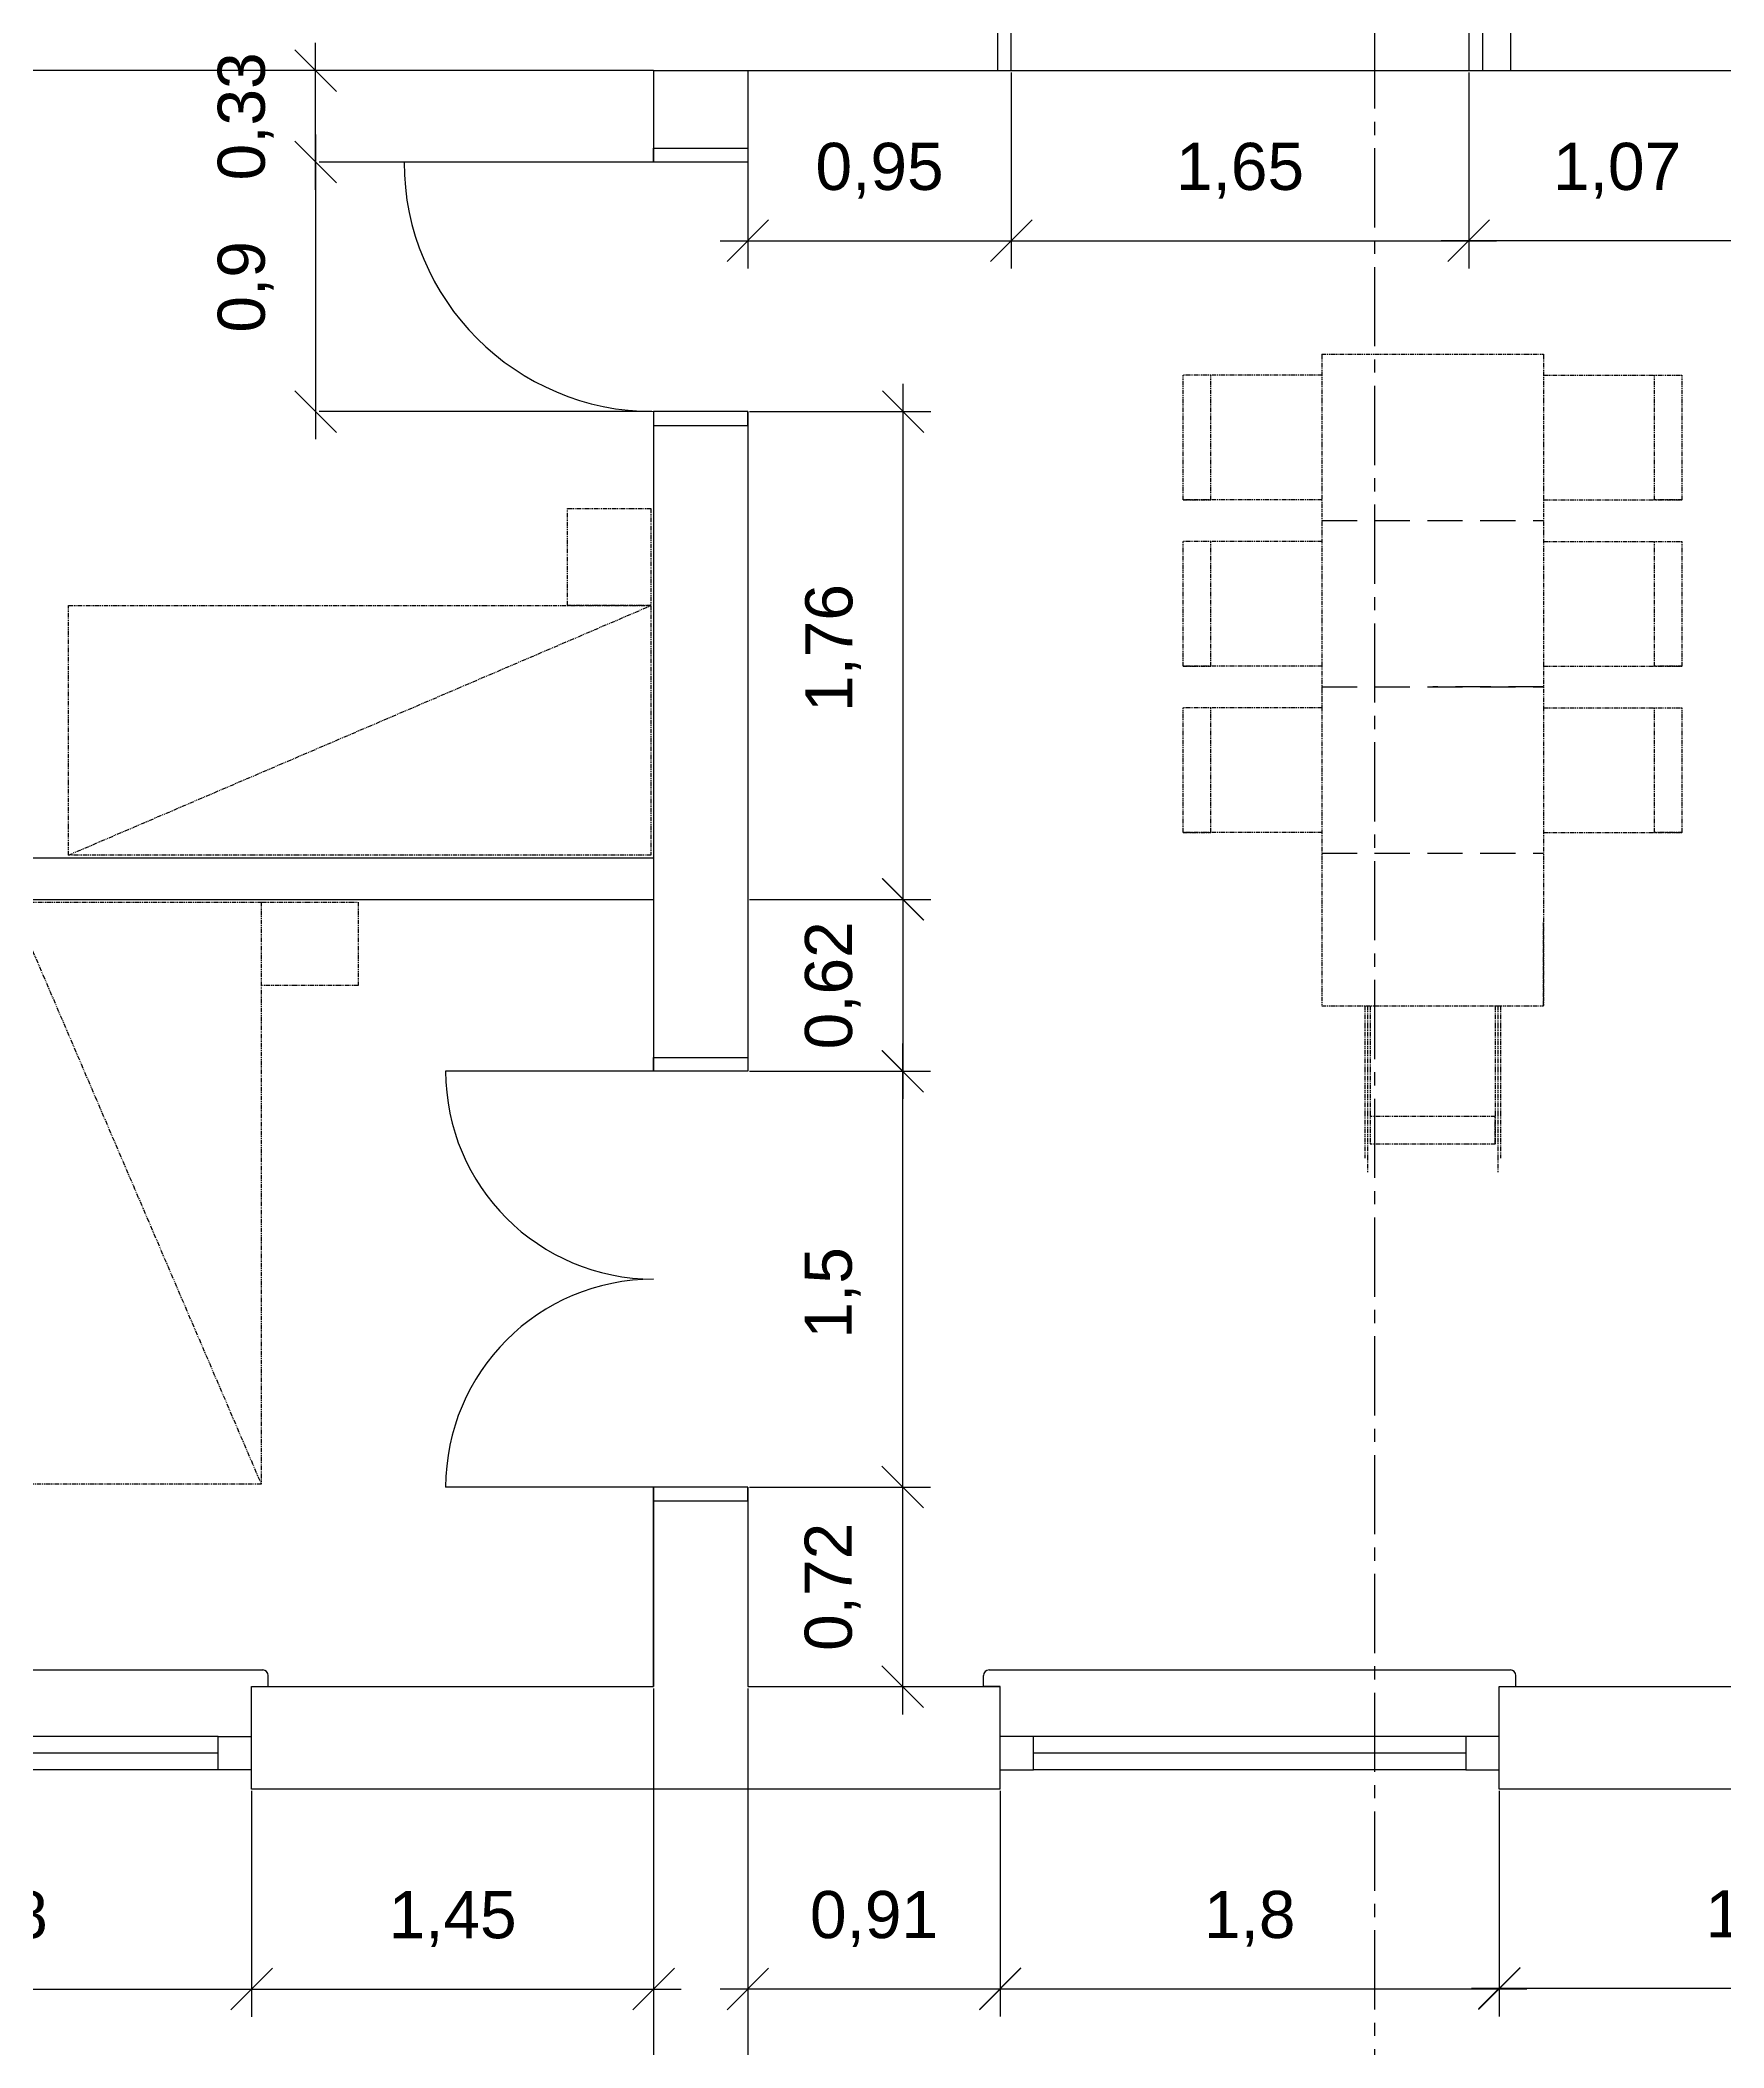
# Model space of a CAD drawing. Header units: millimetres. Extents: x -50011 to 90899, y -58634 to 500399.
# Drawn here: x 8906 to 14978, y 46581 to 53824 of the extents above; entities that cross this region are included whole.
import ezdxf

# ---------------------------------------------------------------- set-up
doc = ezdxf.new("R2010")
doc.units = ezdxf.units.MM
for name, pattern in [('ACAD_ISO02W100', [15, 12, -3]), ('CENTER2', [28.575, 19.05, -3.175, 3.175, -3.175]), ('DASHED', [19.05, 12.7, -6.35]), ('PHANTOM2', [31.75, 15.875, -3.175, 3.175, -3.175, 3.175, -3.175])]:
    doc.linetypes.add(name, pattern=pattern)
doc.layers.get('0').update_dxf_attribs({"color": 1})
for name, color, linetype in [('Grundritningar', 1, 'Continuous'), ('Mått', 4, 'Continuous'), ('Möbler', 4, 'PHANTOM2'), ('Rumsavdelare', 3, 'FENCELINE1'), ('Sektionsangivelser', 4, 'PHANTOM2')]:
    doc.layers.add(name, color=color, linetype=linetype)
doc.styles.get("Standard").update_dxf_attribs({"font": 'Arial.ttf', "height": 170})
doc.linetypes.add('FENCELINE1', pattern='A,6.35,-2.54,[133,ltypeshp.shx,S=2.54,R=0,X=-2.54,Y=0],-2.54,25.4', length=36.83)
doc.dimstyles.new('Egen dimension', dxfattribs={"dimscale": 10, "dimtxt": 2.5, "dimasz": 15, "dimexe": 10, "dimexo": 0.625, "dimgap": 15, "dimtad": 1, "dimlfac": 0.001, "dimtxsty": 'Standard', "dimblk": 'OBLIQUE', "dimblk1": 'OBLIQUE', "dimblk2": 'OBLIQUE', "dimcen": 20, "dimdle": 10, "dimadec": 0, "dimazin": 0, "dimtfac": 1, "dimtmove": 0, "dimatfit": 3, "dimldrblk": 'OPEN90', "dimfxl": 1, "dimarcsym": 0})
doc.dimstyles.new('ISO-25', dxfattribs={"dimscale": 10, "dimtxt": 2.5, "dimasz": 15, "dimexe": 10, "dimexo": 0.625, "dimgap": 15, "dimtad": 1, "dimlfac": 0.001, "dimtxsty": 'Standard', "dimblk": 'OBLIQUE', "dimblk1": 'OBLIQUE', "dimblk2": 'OBLIQUE', "dimcen": 20, "dimdle": 10, "dimadec": 0, "dimazin": 0, "dimtfac": 1, "dimtmove": 0, "dimatfit": 3, "dimldrblk": 'OPEN90', "dimfxl": 1, "dimarcsym": 0})

# ---------------------------------------------------------------- blocks, each defined once
blk = doc.blocks.new('_Oblique')
at = {"color": 0, "linetype": 'ByBlock', "lineweight": -2}
blk.add_line((-0.5, -0.5), (0.5, 0.5), dxfattribs=at)
blk = doc.blocks.new('*D307')
at = {"layer": 'Defpoints', "color": 0, "transparency": 16777216}
for p in [(6118.2, 47513.9), (19398.2, 47513.9), (19398.2, 45397.2)]:
    blk.add_point(p, dxfattribs=at)
at = {"layer": 'Mått', "color": 0, "lineweight": -2, "transparency": 16777216}
for p, q in [((6118.2, 47507.7), (6118.2, 45297.2)), ((19398.2, 47507.7), (19398.2, 45297.2)), ((6018.2, 45397.2), (19498.2, 45397.2))]:
    blk.add_line(p, q, dxfattribs=at)
at = {"layer": 'Mått', "color": 0, "lineweight": -2, "transparency": 16777216, "xscale": 150, "yscale": 150, "zscale": 150, "rotation": 180}
blk.add_blockref('_Oblique', (6118.2, 45397.2), dxfattribs=at)
at = {"layer": 'Mått', "color": 0, "lineweight": -2, "transparency": 16777216, "xscale": 150, "yscale": 150, "zscale": 150}
blk.add_blockref('_Oblique', (19398.2, 45397.2), dxfattribs=at)
at = {"layer": 'Mått', "color": 0, "transparency": 16777216, "insert": (12758.2, 45649.6), "char_height": 170, "attachment_point": 5}
blk.add_mtext('13,28', dxfattribs=at)
blk = doc.blocks.new('_Open90')
at = {"color": 0, "linetype": 'ByBlock', "lineweight": -2}
for p, q in [((-0.5, 0.5), (0, 0)), ((0, 0), (-1, 0)), ((0, 0), (-0.5, -0.5))]:
    blk.add_line(p, q, dxfattribs=at)
blk = doc.blocks.new('*D312')
at = {"layer": 'Defpoints', "color": 0, "transparency": 16777216}
for p in [(11458.2, 53713.9), (12408.2, 53713.9), (12408.2, 53100.3)]:
    blk.add_point(p, dxfattribs=at)
at = {"layer": 'Mått', "color": 0, "lineweight": -2, "transparency": 16777216}
for p, q in [((11458.2, 53707.7), (11458.2, 53000.3)), ((12408.2, 53707.7), (12408.2, 53000.3)), ((11358.2, 53100.3), (12508.2, 53100.3))]:
    blk.add_line(p, q, dxfattribs=at)
at = {"layer": 'Mått', "color": 0, "lineweight": -2, "transparency": 16777216, "xscale": 150, "yscale": 150, "zscale": 150, "rotation": 180}
blk.add_blockref('_Oblique', (11458.2, 53100.3), dxfattribs=at)
at = {"layer": 'Mått', "color": 0, "lineweight": -2, "transparency": 16777216, "xscale": 150, "yscale": 150, "zscale": 150}
blk.add_blockref('_Oblique', (12408.2, 53100.3), dxfattribs=at)
at = {"layer": 'Mått', "color": 0, "transparency": 16777216, "insert": (11933.2, 53352.7), "char_height": 170, "attachment_point": 5}
blk.add_mtext('0,95', dxfattribs=at)
blk = doc.blocks.new('*D313')
at = {"layer": 'Defpoints', "color": 0, "transparency": 16777216}
for p in [(12408.2, 53713.9), (14058.2, 53713.9), (14058.2, 53100.3)]:
    blk.add_point(p, dxfattribs=at)
at = {"layer": 'Mått', "color": 0, "lineweight": -2, "transparency": 16777216}
for p, q in [((12408.2, 53707.7), (12408.2, 53000.3)), ((14058.2, 53707.7), (14058.2, 53000.3)), ((12308.2, 53100.3), (14158.2, 53100.3))]:
    blk.add_line(p, q, dxfattribs=at)
at = {"layer": 'Mått', "color": 0, "lineweight": -2, "transparency": 16777216, "xscale": 150, "yscale": 150, "zscale": 150, "rotation": 180}
blk.add_blockref('_Oblique', (12408.2, 53100.3), dxfattribs=at)
at = {"layer": 'Mått', "color": 0, "lineweight": -2, "transparency": 16777216, "xscale": 150, "yscale": 150, "zscale": 150}
blk.add_blockref('_Oblique', (14058.2, 53100.3), dxfattribs=at)
at = {"layer": 'Mått', "color": 0, "transparency": 16777216, "insert": (13233.2, 53352.7), "char_height": 170, "attachment_point": 5}
blk.add_mtext('1,65', dxfattribs=at)
blk = doc.blocks.new('*D314')
at = {"layer": 'Defpoints', "color": 0, "transparency": 16777216}
for p in [(14058.2, 53713.9), (15128.2, 53713.9), (14058.2, 53100.3)]:
    blk.add_point(p, dxfattribs=at)
at = {"layer": 'Mått', "color": 0, "lineweight": -2, "transparency": 16777216}
for p, q in [((14058.2, 53707.7), (14058.2, 53000.3)), ((15128.2, 53707.7), (15128.2, 53000.3)), ((15228.2, 53100.3), (13958.2, 53100.3))]:
    blk.add_line(p, q, dxfattribs=at)
at = {"layer": 'Mått', "color": 0, "lineweight": -2, "transparency": 16777216, "xscale": 150, "yscale": 150, "zscale": 150, "rotation": 180}
blk.add_blockref('_Oblique', (14058.2, 53100.3), dxfattribs=at)
at = {"layer": 'Mått', "color": 0, "lineweight": -2, "transparency": 16777216, "xscale": 150, "yscale": 150, "zscale": 150}
blk.add_blockref('_Oblique', (15128.2, 53100.3), dxfattribs=at)
at = {"layer": 'Mått', "color": 0, "transparency": 16777216, "insert": (14593.2, 53352.7), "char_height": 170, "attachment_point": 5}
blk.add_mtext('1,07', dxfattribs=at)
blk = doc.blocks.new('*D315')
at = {"layer": 'Defpoints', "color": 0, "transparency": 16777216}
for p in [(11458.2, 50723.9), (11458.2, 50103.9), (12017.2, 50103.9)]:
    blk.add_point(p, dxfattribs=at)
at = {"layer": 'Mått', "color": 0, "lineweight": -2, "transparency": 16777216}
for p, q in [((12017.2, 50823.9), (12017.2, 50003.9)), ((11464.5, 50723.9), (12117.2, 50723.9)), ((11464.5, 50103.9), (12117.2, 50103.9))]:
    blk.add_line(p, q, dxfattribs=at)
at = {"layer": 'Mått', "color": 0, "lineweight": -2, "transparency": 16777216, "xscale": 150, "yscale": 150, "zscale": 150}
for p, rotation in [((12017.2, 50723.9), 90), ((12017.2, 50103.9), 270)]:
    blk.add_blockref('_Oblique', p, dxfattribs=dict(at, rotation=rotation))
at = {"layer": 'Mått', "color": 0, "transparency": 16777216, "insert": (11764.8, 50413.9), "char_height": 170, "attachment_point": 5, "rotation": 90}
blk.add_mtext('0,62', dxfattribs=at)
blk = doc.blocks.new('*D316')
at = {"layer": 'Defpoints', "color": 0, "transparency": 16777216}
for p in [(11458.2, 50103.9), (11458.2, 48603.9), (12016.4, 48603.9)]:
    blk.add_point(p, dxfattribs=at)
at = {"layer": 'Mått', "color": 0, "lineweight": -2, "transparency": 16777216}
for p, q in [((12016.4, 50203.9), (12016.4, 48503.9)), ((11464.5, 50103.9), (12116.4, 50103.9)), ((11464.5, 48603.9), (12116.4, 48603.9))]:
    blk.add_line(p, q, dxfattribs=at)
at = {"layer": 'Mått', "color": 0, "lineweight": -2, "transparency": 16777216, "xscale": 150, "yscale": 150, "zscale": 150}
for p, rotation in [((12016.4, 50103.9), 90), ((12016.4, 48603.9), 270)]:
    blk.add_blockref('_Oblique', p, dxfattribs=dict(at, rotation=rotation))
at = {"layer": 'Mått', "color": 0, "transparency": 16777216, "insert": (11764, 49304.4), "char_height": 170, "attachment_point": 5, "rotation": 90}
blk.add_mtext('1,5', dxfattribs=at)
blk = doc.blocks.new('*D317')
at = {"layer": 'Defpoints', "color": 0, "transparency": 16777216}
for p in [(11458.2, 48603.9), (11458.2, 47883.9), (12016.3, 47883.9)]:
    blk.add_point(p, dxfattribs=at)
at = {"layer": 'Mått', "color": 0, "lineweight": -2, "transparency": 16777216}
for p, q in [((12016.3, 48703.9), (12016.3, 47783.9)), ((11464.5, 48603.9), (12116.3, 48603.9)), ((11464.5, 47883.9), (12116.3, 47883.9))]:
    blk.add_line(p, q, dxfattribs=at)
at = {"layer": 'Mått', "color": 0, "lineweight": -2, "transparency": 16777216, "xscale": 150, "yscale": 150, "zscale": 150}
for p, rotation in [((12016.3, 48603.9), 90), ((12016.3, 47883.9), 270)]:
    blk.add_blockref('_Oblique', p, dxfattribs=dict(at, rotation=rotation))
at = {"layer": 'Mått', "color": 0, "transparency": 16777216, "insert": (11763.9, 48243.9), "char_height": 170, "attachment_point": 5, "rotation": 90}
blk.add_mtext('0,72', dxfattribs=at)
blk = doc.blocks.new('*D322')
at = {"layer": 'Defpoints', "color": 0, "transparency": 16777216}
for p in [(7868.2, 47513.9), (9668.2, 47513.9), (9668.2, 46792.8)]:
    blk.add_point(p, dxfattribs=at)
at = {"layer": 'Mått', "color": 0, "lineweight": -2, "transparency": 16777216}
for p, q in [((7868.2, 47507.7), (7868.2, 46692.8)), ((9668.2, 47507.7), (9668.2, 46692.8)), ((7768.2, 46792.8), (9768.2, 46792.8))]:
    blk.add_line(p, q, dxfattribs=at)
at = {"layer": 'Mått', "color": 0, "lineweight": -2, "transparency": 16777216, "xscale": 150, "yscale": 150, "zscale": 150, "rotation": 180}
blk.add_blockref('_Oblique', (7868.2, 46792.8), dxfattribs=at)
at = {"layer": 'Mått', "color": 0, "lineweight": -2, "transparency": 16777216, "xscale": 150, "yscale": 150, "zscale": 150}
blk.add_blockref('_Oblique', (9668.2, 46792.8), dxfattribs=at)
at = {"layer": 'Mått', "color": 0, "transparency": 16777216, "insert": (8768.2, 47045.2), "char_height": 170, "attachment_point": 5}
blk.add_mtext('1,8', dxfattribs=at)
blk = doc.blocks.new('*D323')
at = {"layer": 'Defpoints', "color": 0, "transparency": 16777216}
for p in [(11118.2, 47883.9), (9668.2, 47513.9), (11118.2, 46792.8)]:
    blk.add_point(p, dxfattribs=at)
at = {"layer": 'Mått', "color": 0, "lineweight": -2, "transparency": 16777216}
for p, q in [((11118.2, 47877.7), (11118.2, 46692.8)), ((9668.2, 47507.7), (9668.2, 46692.8)), ((9568.2, 46792.8), (11218.2, 46792.8))]:
    blk.add_line(p, q, dxfattribs=at)
at = {"layer": 'Mått', "color": 0, "lineweight": -2, "transparency": 16777216, "xscale": 150, "yscale": 150, "zscale": 150, "rotation": 180}
blk.add_blockref('_Oblique', (9668.2, 46792.8), dxfattribs=at)
at = {"layer": 'Mått', "color": 0, "lineweight": -2, "transparency": 16777216, "xscale": 150, "yscale": 150, "zscale": 150}
blk.add_blockref('_Oblique', (11118.2, 46792.8), dxfattribs=at)
at = {"layer": 'Mått', "color": 0, "transparency": 16777216, "insert": (10393.2, 47045.2), "char_height": 170, "attachment_point": 5}
blk.add_mtext('1,45', dxfattribs=at)
blk = doc.blocks.new('*D324')
at = {"layer": 'Defpoints', "color": 0, "transparency": 16777216}
for p in [(12368.2, 47513.9), (14168.2, 47513.9), (14168.2, 46793.8)]:
    blk.add_point(p, dxfattribs=at)
at = {"layer": 'Mått', "color": 0, "lineweight": -2, "transparency": 16777216}
for p, q in [((12368.2, 47507.7), (12368.2, 46693.8)), ((14168.2, 47507.7), (14168.2, 46693.8)), ((12268.2, 46793.8), (14268.2, 46793.8))]:
    blk.add_line(p, q, dxfattribs=at)
at = {"layer": 'Mått', "color": 0, "lineweight": -2, "transparency": 16777216, "xscale": 150, "yscale": 150, "zscale": 150, "rotation": 180}
blk.add_blockref('_Oblique', (12368.2, 46793.8), dxfattribs=at)
at = {"layer": 'Mått', "color": 0, "lineweight": -2, "transparency": 16777216, "xscale": 150, "yscale": 150, "zscale": 150}
blk.add_blockref('_Oblique', (14168.2, 46793.8), dxfattribs=at)
at = {"layer": 'Mått', "color": 0, "transparency": 16777216, "insert": (13268.2, 47046.2), "char_height": 170, "attachment_point": 5}
blk.add_mtext('1,8', dxfattribs=at)
blk = doc.blocks.new('*D325')
at = {"layer": 'Defpoints', "color": 0, "transparency": 16777216}
for p in [(14168.2, 47513.9), (16118.2, 47513.9), (16118.2, 46796.1)]:
    blk.add_point(p, dxfattribs=at)
at = {"layer": 'Mått', "color": 0, "lineweight": -2, "transparency": 16777216}
for p, q in [((14168.2, 47507.7), (14168.2, 46696.1)), ((16118.2, 47507.7), (16118.2, 46696.1)), ((14068.2, 46796.1), (16218.2, 46796.1))]:
    blk.add_line(p, q, dxfattribs=at)
at = {"layer": 'Mått', "color": 0, "lineweight": -2, "transparency": 16777216, "xscale": 150, "yscale": 150, "zscale": 150, "rotation": 180}
blk.add_blockref('_Oblique', (14168.2, 46796.1), dxfattribs=at)
at = {"layer": 'Mått', "color": 0, "lineweight": -2, "transparency": 16777216, "xscale": 150, "yscale": 150, "zscale": 150}
blk.add_blockref('_Oblique', (16118.2, 46796.1), dxfattribs=at)
at = {"layer": 'Mått', "color": 0, "transparency": 16777216, "insert": (15143.2, 47048.5), "char_height": 170, "attachment_point": 5}
blk.add_mtext('1,95', dxfattribs=at)
blk = doc.blocks.new('*D328')
at = {"layer": 'Defpoints', "color": 0, "transparency": 16777216}
for p in [(11118.2, 47883.9), (11458.2, 47883.9), (11458.2, 46191.5)]:
    blk.add_point(p, dxfattribs=at)
at = {"layer": 'Mått', "color": 0, "lineweight": -2, "transparency": 16777216}
for p, q in [((11118.2, 47877.7), (11118.2, 46091.5)), ((11458.2, 47877.7), (11458.2, 46091.5)), ((11018.2, 46191.5), (11458.2, 46191.5)), ((11458.2, 46191.5), (12387.8, 46191.5))]:
    blk.add_line(p, q, dxfattribs=at)
at = {"layer": 'Mått', "color": 0, "lineweight": -2, "transparency": 16777216, "xscale": 150, "yscale": 150, "zscale": 150, "rotation": 180}
blk.add_blockref('_Oblique', (11118.2, 46191.5), dxfattribs=at)
at = {"layer": 'Mått', "color": 0, "lineweight": -2, "transparency": 16777216, "xscale": 150, "yscale": 150, "zscale": 150}
blk.add_blockref('_Oblique', (11458.2, 46191.5), dxfattribs=at)
at = {"layer": 'Mått', "color": 0, "transparency": 16777216, "insert": (12017.5, 46443.9), "char_height": 170, "attachment_point": 5}
blk.add_mtext('0,34', dxfattribs=at)
blk = doc.blocks.new('*D329')
at = {"layer": 'Defpoints', "color": 0, "transparency": 16777216}
for p in [(11458.2, 47513.9), (12368.2, 47513.9), (12368.2, 46793.4)]:
    blk.add_point(p, dxfattribs=at)
at = {"layer": 'Mått', "color": 0, "lineweight": -2, "transparency": 16777216}
for p, q in [((11458.2, 47507.7), (11458.2, 46693.4)), ((12368.2, 47507.7), (12368.2, 46693.4)), ((11358.2, 46793.4), (12468.2, 46793.4))]:
    blk.add_line(p, q, dxfattribs=at)
at = {"layer": 'Mått', "color": 0, "lineweight": -2, "transparency": 16777216, "xscale": 150, "yscale": 150, "zscale": 150, "rotation": 180}
blk.add_blockref('_Oblique', (11458.2, 46793.4), dxfattribs=at)
at = {"layer": 'Mått', "color": 0, "lineweight": -2, "transparency": 16777216, "xscale": 150, "yscale": 150, "zscale": 150}
blk.add_blockref('_Oblique', (12368.2, 46793.4), dxfattribs=at)
at = {"layer": 'Mått', "color": 0, "transparency": 16777216, "insert": (11913.2, 47045.8), "char_height": 170, "attachment_point": 5}
blk.add_mtext('0,91', dxfattribs=at)
blk = doc.blocks.new('*D358')
at = {"layer": 'Defpoints', "color": 0, "linetype": 'ACAD_ISO02W100', "ltscale": 100, "transparency": 16777216}
for p in [(11118.2, 53383.9), (9899.3, 52483.9), (11118.2, 52483.9)]:
    blk.add_point(p, dxfattribs=at)
at = {"layer": 'Mått', "color": 0, "linetype": 'ACAD_ISO02W100', "lineweight": -2, "ltscale": 100, "transparency": 16777216}
for p, q in [((9899.3, 53483.9), (9899.3, 52383.9)), ((11112, 53383.9), (9799.3, 53383.9)), ((11112, 52483.9), (9799.3, 52483.9))]:
    blk.add_line(p, q, dxfattribs=at)
at = {"layer": 'Mått', "color": 0, "linetype": 'ACAD_ISO02W100', "lineweight": -2, "ltscale": 100, "transparency": 16777216, "xscale": 150, "yscale": 150, "zscale": 150}
for p, rotation in [((9899.3, 53383.9), 90), ((9899.3, 52483.9), 270)]:
    blk.add_blockref('_Oblique', p, dxfattribs=dict(at, rotation=rotation))
at = {"layer": 'Mått', "color": 0, "linetype": 'ACAD_ISO02W100', "ltscale": 100, "transparency": 16777216, "insert": (9646.9, 52933.9), "char_height": 170, "attachment_point": 5, "rotation": 90}
blk.add_mtext('0,9', dxfattribs=at)
blk = doc.blocks.new('*D359')
at = {"layer": 'Defpoints', "color": 0, "linetype": 'ACAD_ISO02W100', "ltscale": 100, "transparency": 16777216}
for p in [(9899.3, 53713.9), (11118.2, 53713.9), (11118.2, 53383.9)]:
    blk.add_point(p, dxfattribs=at)
at = {"layer": 'Mått', "color": 0, "linetype": 'ACAD_ISO02W100', "lineweight": -2, "ltscale": 100, "transparency": 16777216}
for p, q in [((9899.3, 53283.9), (9899.3, 53813.9)), ((11112, 53713.9), (9799.3, 53713.9)), ((11112, 53383.9), (9799.3, 53383.9))]:
    blk.add_line(p, q, dxfattribs=at)
at = {"layer": 'Mått', "color": 0, "linetype": 'ACAD_ISO02W100', "lineweight": -2, "ltscale": 100, "transparency": 16777216, "xscale": 150, "yscale": 150, "zscale": 150}
for p, rotation in [((9899.3, 53713.9), 90), ((9899.3, 53383.9), 270)]:
    blk.add_blockref('_Oblique', p, dxfattribs=dict(at, rotation=rotation))
at = {"layer": 'Mått', "color": 0, "linetype": 'ACAD_ISO02W100', "ltscale": 100, "transparency": 16777216, "insert": (9646.9, 53548.9), "char_height": 170, "attachment_point": 5, "rotation": 90}
blk.add_mtext('0,33', dxfattribs=at)
blk = doc.blocks.new('*D300')
at = {"layer": 'Defpoints', "color": 0, "ltscale": 100, "transparency": 16777216}
for p in [(11458.2, 52483.9), (12018.3, 52483.9), (11458.2, 50723.9)]:
    blk.add_point(p, dxfattribs=at)
at = {"layer": 'Mått', "color": 0, "lineweight": -2, "ltscale": 100, "transparency": 16777216}
for p, q in [((12018.3, 50623.9), (12018.3, 52583.9)), ((11464.5, 52483.9), (12118.3, 52483.9)), ((11464.5, 50723.9), (12118.3, 50723.9))]:
    blk.add_line(p, q, dxfattribs=at)
at = {"layer": 'Mått', "color": 0, "lineweight": -2, "ltscale": 100, "transparency": 16777216, "xscale": 150, "yscale": 150, "zscale": 150}
for p, rotation in [((12018.3, 52483.9), 90), ((12018.3, 50723.9), 270)]:
    blk.add_blockref('_Oblique', p, dxfattribs=dict(at, rotation=rotation))
at = {"layer": 'Mått', "color": 0, "ltscale": 100, "transparency": 16777216, "insert": (11765.9, 51630.7), "char_height": 170, "attachment_point": 5, "rotation": 90}
blk.add_mtext('1,76', dxfattribs=at)

msp = doc.modelspace()

# ---------------------------------------------------------------- linework, layer by layer
at = {"layer": 'Grundritningar'}
for p, q in [((12358.249, 54083.923), (12358.249, 53713.923)), ((12408.249, 53713.923), (12408.249, 54083.923)), ((14058.249, 54083.923), (14058.249, 53713.923)), ((14108.249, 54083.923), (14108.249, 53713.923)), ((11118.249, 53713.923), (6488.249, 53713.923)), ((11118.249, 53713.923), (11118.249, 53383.923)), ((11118.249, 53713.923), (11458.249, 53713.923)), ((11118.249, 53713.923), (11118.249, 53383.923)), ((11458.249, 53713.923), (11458.249, 53383.923)), ((11458.249, 53713.923), (12408.249, 53713.923)), ((12358.249, 53713.923), (12408.249, 53713.923)), ((14058.249, 53713.923), (14208.249, 53713.923)), ((14208.249, 53713.923), (15128.249, 53713.923)), ((14208.249, 53713.923), (14258.249, 53713.923)), ((11118.249, 53383.923), (10218.249, 53383.923)), ((11118.249, 53383.923), (11118.249, 53433.923)), ((11118.249, 53433.923), (11458.249, 53433.923)), ((11458.249, 53383.923), (11118.249, 53383.923)), ((11458.249, 53433.923), (11458.249, 53383.923)), ((11118.249, 52483.923), (11118.249, 50103.923)), ((11118.249, 52483.923), (11118.249, 52433.923)), ((11458.249, 52483.923), (11118.249, 52483.923)), ((11458.249, 52483.923), (11458.249, 50103.923)), ((11458.249, 52433.923), (11458.249, 52483.923)), ((11118.249, 52433.923), (11458.249, 52433.923)), ((6488.249, 50873.923), (11118.249, 50873.923)), ((6488.249, 50723.923), (11118.249, 50723.923)), ((11118.249, 50103.923), (11118.249, 50153.923)), ((11118.249, 50153.923), (11458.249, 50153.923)), ((11458.249, 50153.923), (11458.249, 50103.923)), ((11118.249, 50103.923), (10368.249, 50103.923)), ((11458.249, 50103.923), (11118.249, 50103.923)), ((11118.249, 48603.923), (10368.249, 48603.923)), ((11118.249, 48603.923), (11118.249, 47883.923)), ((11118.249, 47883.923), (11118.249, 48603.923)), ((11118.249, 48603.923), (11118.249, 48553.923)), ((11458.249, 48603.923), (11118.249, 48603.923)), ((11458.249, 48603.923), (11458.249, 47883.923)), ((11458.249, 48553.923), (11458.249, 48603.923)), ((11118.249, 48553.923), (11458.249, 48553.923)), ((7828.249, 47943.923), (9708.249, 47943.923)), ((9668.249, 47883.923), (11118.249, 47883.923)), ((9668.249, 47513.923), (9668.249, 47883.923)), ((9668.249, 47883.923), (9728.249, 47883.923)), ((9728.249, 47883.923), (9728.249, 47923.923)), ((11458.249, 47883.923), (12368.249, 47883.923)), ((12308.249, 47883.923), (12308.249, 47923.923)), ((12368.249, 47883.923), (12308.249, 47883.923)), ((12328.249, 47943.923), (14208.249, 47943.923)), ((12368.249, 47513.923), (12368.249, 47883.923)), ((14168.249, 47883.923), (16118.249, 47883.923)), ((14168.249, 47513.923), (14168.249, 47883.923)), ((14168.249, 47883.923), (14228.249, 47883.923)), ((14228.249, 47883.923), (14228.249, 47923.923)), ((9548.249, 47703.923), (7988.249, 47703.923)), ((9548.249, 47583.923), (9548.249, 47703.923)), ((9548.249, 47703.923), (9668.249, 47703.923)), ((12488.249, 47703.923), (12368.249, 47703.923)), ((12488.249, 47583.923), (12488.249, 47703.923)), ((14048.249, 47703.923), (12488.249, 47703.923)), ((14168.249, 47703.923), (14048.249, 47703.923)), ((14048.249, 47703.923), (14048.249, 47583.923)), ((14168.249, 47583.923), (14168.249, 47703.923)), ((9548.249, 47643.923), (7988.249, 47643.923)), ((14048.249, 47643.923), (12488.249, 47643.923)), ((9548.249, 47583.923), (7988.249, 47583.923)), ((9668.249, 47583.923), (9548.249, 47583.923)), ((12368.249, 47513.923), (12368.249, 47583.923)), ((12368.249, 47583.923), (12488.249, 47583.923)), ((14048.249, 47583.923), (12488.249, 47583.923)), ((14048.249, 47583.923), (14168.249, 47583.923))]:
    msp.add_line(p, q, dxfattribs=at)
for points in [[(12368.249, 47513.923), (9668.249, 47513.923)], [(16118.249, 47513.923), (14168.249, 47513.923)]]:
    msp.add_lwpolyline(points, dxfattribs=at)
for centre, radius, start, end in [((11118.249, 53383.923), 900, 180, 270), ((11118.249, 50103.923), 750, 180, 270), ((11118.249, 48603.923), 750, 90, 180), ((9708.249, 47923.923), 20, 0, 90), ((12328.249, 47923.923), 20, 90, 180), ((14208.249, 47923.923), 20, 0, 90)]:
    msp.add_arc(centre, radius, start, end, dxfattribs=at)
at = {"layer": 'Mått'}
msp.add_line((14208.249, 54083.923), (14208.249, 53713.923), dxfattribs=at)
at = {"layer": 'Möbler'}
for p, q in [((13528.249, 52690.531), (14328.249, 52690.531)), ((13528.249, 52690.531), (13528.249, 50340.531)), ((14328.249, 52690.531), (14328.249, 50340.531)), ((13028.249, 52165.531), (13028.249, 52615.531)), ((13528.249, 52615.531), (13028.249, 52615.531)), ((13128.249, 52165.531), (13128.249, 52615.531)), ((14328.249, 52615.531), (14828.249, 52615.531)), ((14728.249, 52165.531), (14728.249, 52615.531)), ((14828.249, 52165.531), (14828.249, 52615.531)), ((13528.249, 52165.531), (13028.249, 52165.531)), ((13028.249, 52165.531), (13128.249, 52165.531)), ((14328.249, 52165.531), (14828.249, 52165.531)), ((14828.249, 52165.531), (14728.249, 52165.531)), ((10808.249, 51783.923), (10808.249, 52133.923)), ((10808.249, 52133.923), (11108.249, 52133.923)), ((11108.249, 52133.923), (11108.249, 51783.923)), ((13028.249, 51565.531), (13028.249, 52015.531)), ((13528.249, 52015.531), (13028.249, 52015.531)), ((13128.249, 51565.531), (13128.249, 52015.531)), ((14328.249, 52015.531), (14828.249, 52015.531)), ((14728.249, 51565.531), (14728.249, 52015.531)), ((14828.249, 51565.531), (14828.249, 52015.531)), ((9008.249, 51783.923), (11108.249, 51783.923)), ((9008.249, 50883.923), (9008.249, 51783.923)), ((9008.249, 50883.923), (11108.249, 51783.923)), ((11108.249, 51783.923), (10808.249, 51783.923)), ((11108.249, 51783.923), (11108.249, 50883.923)), ((13528.249, 51565.531), (13028.249, 51565.531)), ((13028.249, 51565.531), (13128.249, 51565.531)), ((14328.249, 51565.531), (14828.249, 51565.531)), ((14828.249, 51565.531), (14728.249, 51565.531)), ((13528.249, 51490.531), (13528.249, 51415.531)), ((13028.249, 50965.531), (13028.249, 51415.531)), ((13528.249, 51415.531), (13028.249, 51415.531)), ((13128.249, 50965.531), (13128.249, 51415.531)), ((14328.249, 51415.531), (14828.249, 51415.531)), ((14728.249, 50965.531), (14728.249, 51415.531)), ((14828.249, 50965.531), (14828.249, 51415.531)), ((13528.249, 50965.531), (13028.249, 50965.531)), ((13028.249, 50965.531), (13128.249, 50965.531)), ((14328.249, 50965.531), (14828.249, 50965.531)), ((14828.249, 50965.531), (14728.249, 50965.531)), ((11108.249, 50883.923), (9008.249, 50883.923)), ((8803.249, 50713.923), (9703.249, 50713.923)), ((8803.249, 50713.923), (9703.249, 48613.923)), ((9703.249, 50713.923), (9703.249, 48613.923)), ((9703.249, 50713.923), (10053.249, 50713.923)), ((10053.249, 50713.923), (10053.249, 50413.923)), ((14328.249, 50340.531), (14328.249, 50640.531)), ((10053.249, 50413.923), (9703.249, 50413.923)), ((13528.249, 50340.531), (14328.249, 50340.531)), ((13683.249, 50340.531), (13683.249, 49790.531)), ((13693.249, 50340.531), (13693.249, 49740.531)), ((13703.249, 50340.531), (13703.249, 49840.531)), ((14153.249, 50340.531), (14153.249, 49840.531)), ((14153.249, 50340.531), (14163.249, 50340.531)), ((14163.249, 50340.531), (14163.249, 49740.531)), ((14163.249, 50340.531), (14173.249, 50340.531)), ((14173.249, 50340.531), (14173.249, 49790.531)), ((14153.249, 49940.531), (13703.249, 49940.531)), ((14153.249, 49840.531), (14153.249, 49940.531)), ((14153.249, 49840.531), (13703.249, 49840.531)), ((9703.249, 48613.923), (8803.249, 48613.923))]:
    msp.add_line(p, q, dxfattribs=at)
at = {"layer": 'Möbler', "linetype": 'DASHED', "ltscale": 10}
for p, q in [((13528.249, 52090.531), (14328.249, 52090.531)), ((13528.249, 51490.531), (14328.249, 51490.531)), ((14328.249, 51490.531), (13928.249, 51490.531)), ((13528.249, 50890.531), (14328.249, 50890.531))]:
    msp.add_line(p, q, dxfattribs=at)
at = {"layer": 'Rumsavdelare', "ltscale": 5}
msp.add_line((12408.249, 53713.923), (14058.249, 53713.923), dxfattribs=at)
at = {"layer": 'Sektionsangivelser', "linetype": 'CENTER2', "ltscale": 15}
msp.add_line((13718.378, 61149.313), (13718.378, 44523.218), dxfattribs=at)

# ---------------------------------------------------------------- dimensions: what is measured, and where the dimension line sits
at = {"layer": 'Mått', "linetype": 'ACAD_ISO02W100', "ltscale": 100}
dim = msp.add_linear_dim(base=(9899.306, 53713.923), p1=(11118.249, 53383.923), p2=(11118.249, 53713.923), angle=90, dimstyle='Egen dimension', dxfattribs=at)
dim.commit()
dim.dimension.update_dxf_attribs({"geometry": '*D359', "text_midpoint": (9899.306, 53548.923), "dimtype": 160})
at = {"layer": 'Mått'}
for base, p1, p2, picture, middle in [((12408.249, 53100.306), (11458.249, 53713.923), (12408.249, 53713.923), '*D312', (11933.249, 53352.701)), ((14058.249, 53100.306), (12408.249, 53713.923), (14058.249, 53713.923), '*D313', (13233.249, 53352.701)), ((14058.249, 53100.306), (15128.249, 53713.923), (14058.249, 53713.923), '*D314', (14593.249, 53352.701)), ((11118.249, 46792.763), (9668.249, 47513.923), (11118.249, 47883.923), '*D323', (10393.249, 47045.157)), ((9668.249, 46792.763), (7868.249, 47513.923), (9668.249, 47513.923), '*D322', (8768.249, 47045.157)), ((12368.249, 46793.395), (11458.249, 47513.923), (12368.249, 47513.923), '*D329', (11913.249, 47045.789)), ((14168.249, 46793.777), (12368.249, 47513.923), (14168.249, 47513.923), '*D324', (13268.249, 47046.171)), ((16118.249, 46796.079), (14168.249, 47513.923), (16118.249, 47513.923), '*D325', (15143.249, 47048.473))]:
    dim = msp.add_linear_dim(base=base, p1=p1, p2=p2, dimstyle='ISO-25', dxfattribs=at)
    dim.commit()
    dim.dimension.update_dxf_attribs({"geometry": picture, "text_midpoint": middle})
at = {"layer": 'Mått', "linetype": 'ACAD_ISO02W100', "ltscale": 100}
dim = msp.add_linear_dim(base=(9899.306, 52483.923), p1=(11118.249, 53383.923), p2=(11118.249, 52483.923), angle=90, dimstyle='Egen dimension', dxfattribs=at)
dim.commit()
dim.dimension.update_dxf_attribs({"geometry": '*D358', "text_midpoint": (9646.911, 52933.923)})
at = {"layer": 'Mått', "ltscale": 100}
dim = msp.add_linear_dim(base=(12018.308, 52483.923), p1=(11458.249, 50723.923), p2=(11458.249, 52483.923), angle=90, dimstyle='Egen dimension', dxfattribs=at)
dim.commit()
dim.dimension.update_dxf_attribs({"geometry": '*D300', "text_midpoint": (12018.308, 51630.686), "dimtype": 161})
at = {"layer": 'Mått'}
for base, p1, p2, picture, middle in [((12017.207, 50103.923), (11458.249, 50723.923), (11458.249, 50103.923), '*D315', (12017.207, 50413.923)), ((12016.293, 47883.923), (11458.249, 48603.923), (11458.249, 47883.923), '*D317', (12016.293, 48243.923))]:
    dim = msp.add_linear_dim(base=base, p1=p1, p2=p2, angle=90, dimstyle='ISO-25', dxfattribs=at)
    dim.commit()
    dim.dimension.update_dxf_attribs({"geometry": picture, "text_midpoint": middle, "dimtype": 160})
dim = msp.add_linear_dim(base=(12016.363, 48603.923), p1=(11458.249, 50103.923), p2=(11458.249, 48603.923), angle=90, dimstyle='ISO-25', override={"dimscale": 10}, dxfattribs=at)
dim.commit()
dim.dimension.update_dxf_attribs({"geometry": '*D316', "text_midpoint": (12016.363, 49304.422), "dimtype": 160})
for base, p1, p2, picture, middle in [((11458.249, 46191.482), (11118.249, 47883.923), (11458.249, 47883.923), '*D328', (12017.458, 46191.482)), ((19398.249, 45397.219), (6118.249, 47513.923), (19398.249, 47513.923), '*D307', (12758.249, 45397.219))]:
    dim = msp.add_linear_dim(base=base, p1=p1, p2=p2, dimstyle='ISO-25', dxfattribs=at)
    dim.commit()
    dim.dimension.update_dxf_attribs({"geometry": picture, "text_midpoint": middle, "dimtype": 160})

doc.saveas('drawing.dxf')
